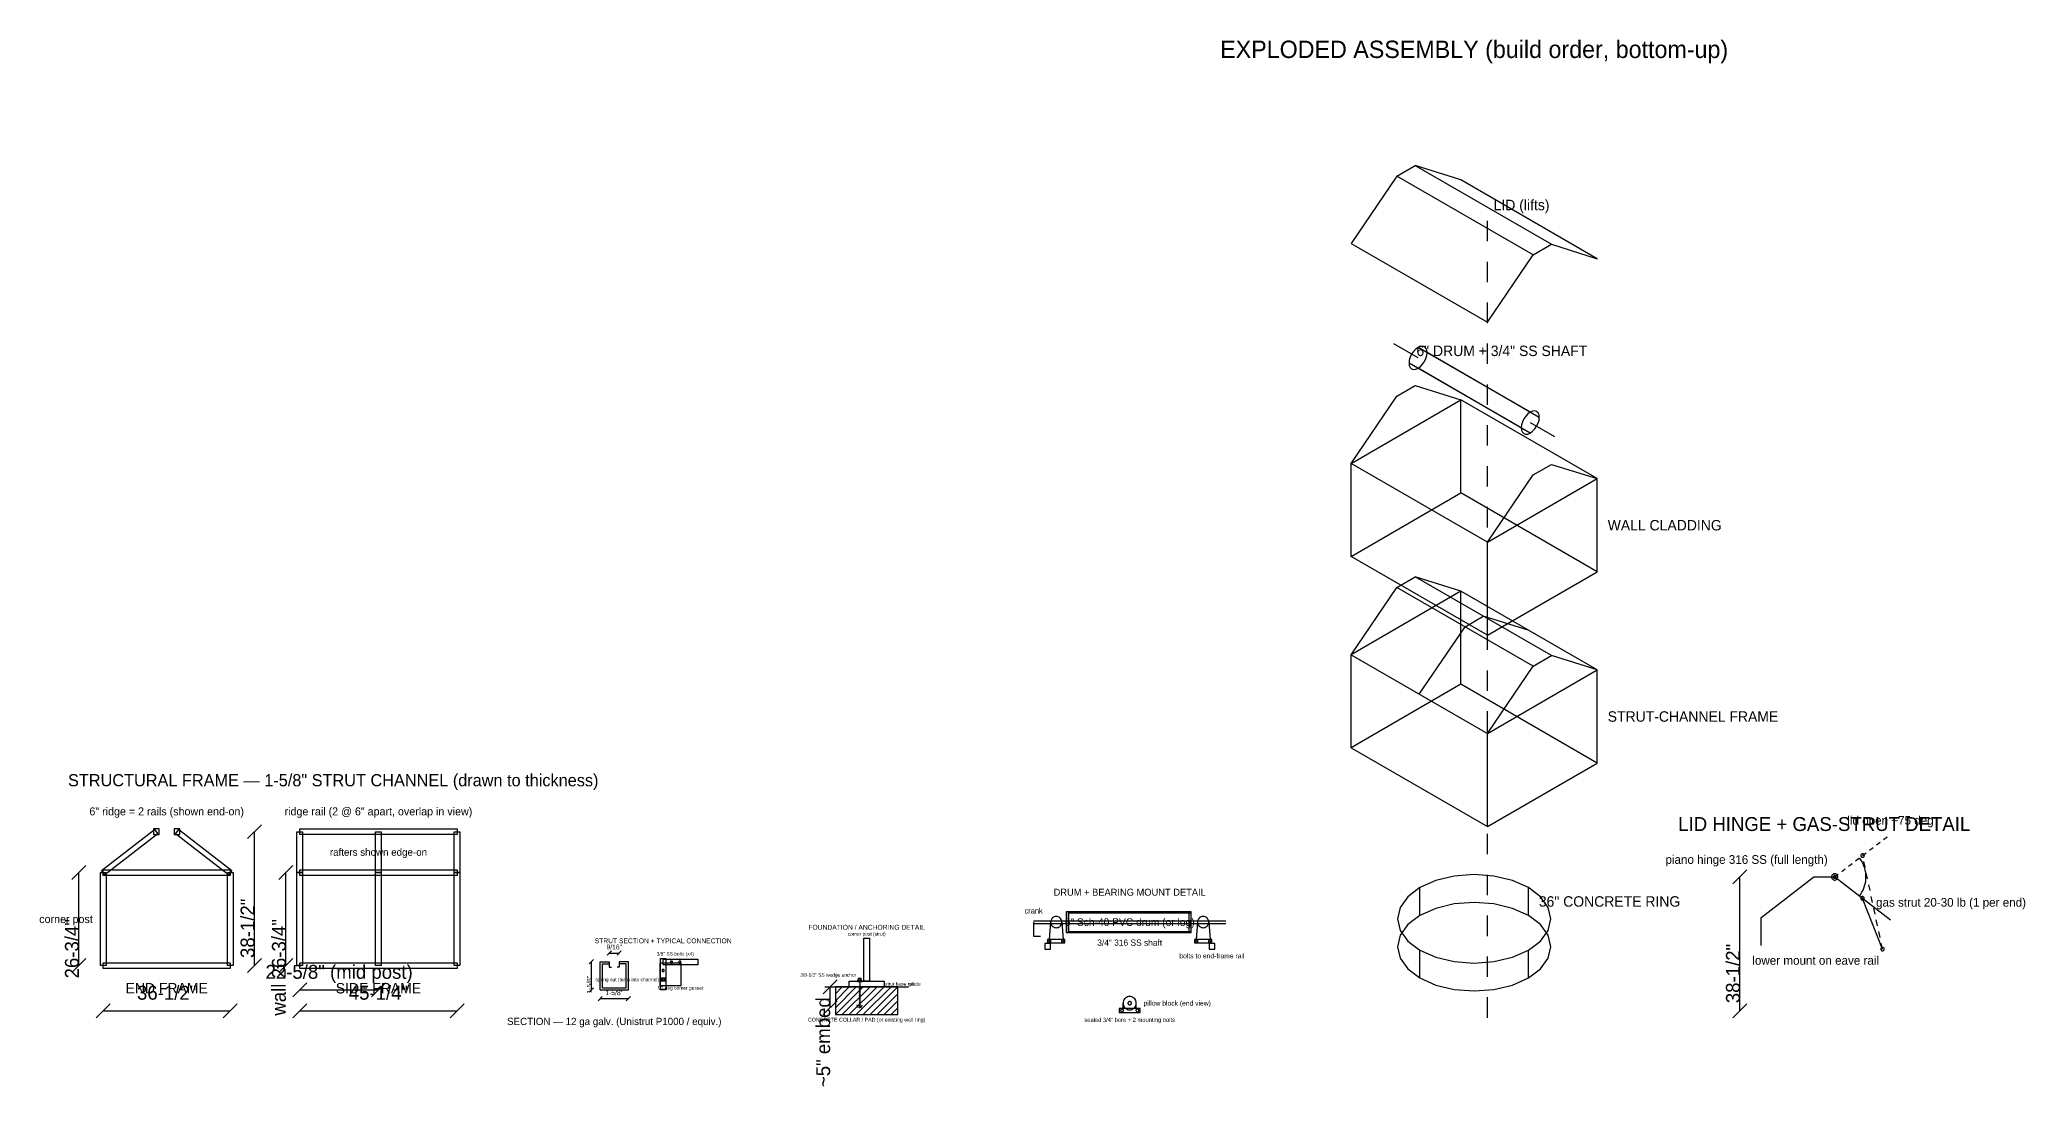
# Model space of a CAD drawing. Header units: metres. Extents: x -13 to 923, y -20 to 281.
# Drawn here: x 353 to 923, y -20 to 281 of the extents above; entities that cross this region are included whole.
import ezdxf
from ezdxf.enums import TextEntityAlignment as Align

# ---------------------------------------------------------------- set-up
doc = ezdxf.new("R2010")
doc.units = ezdxf.units.M
for name, color, linetype in [('DIM', 3, 'Continuous'), ('FRAMING', 7, 'Continuous'), ('OPENING', 1, 'Continuous'), ('PLATE', 5, 'Continuous'), ('TEXT', 2, 'Continuous')]:
    doc.layers.add(name, color=color, linetype=linetype)

msp = doc.modelspace()

# ---------------------------------------------------------------- linework, layer by layer
at = {"layer": 'DIM'}
for p, q in [((768.79, 223.25), (768.79, 229.12)), ((768.79, 211.5), (768.79, 217.38)), ((768.79, 199.75), (768.79, 205.62)), ((768.79, 188), (768.79, 193.88)), ((768.79, 176.25), (768.79, 182.12)), ((768.79, 164.5), (768.79, 170.38)), ((768.79, 152.75), (768.79, 158.62)), ((768.79, 141), (768.79, 146.88)), ((768.79, 129.25), (768.79, 135.12)), ((768.79, 117.5), (768.79, 123.38)), ((768.79, 105.75), (768.79, 111.62)), ((768.79, 94), (768.79, 99.88)), ((768.79, 82.25), (768.79, 88.12)), ((768.79, 70.5), (768.79, 76.38)), ((768.79, 58.75), (768.79, 64.62)), ((412.37, 51.5), (416.37, 55.5)), ((414.37, 15), (414.37, 53.5)), ((768.79, 47), (768.79, 52.88)), ((882.69, 51.23), (883.69, 52)), ((874.66, 45.1), (875.67, 45.87)), ((876.17, 45.43), (875.8, 45.96)), ((876.67, 46.63), (877.67, 47.4)), ((878.68, 48.17), (879.68, 48.93)), ((880.68, 49.7), (881.68, 50.46)), ((361.87, 39.75), (365.87, 43.75)), ((363.87, 15), (363.87, 41.75)), ((421.37, 39.75), (425.37, 43.75)), ((423.37, 15), (423.37, 41.75)), ((768.79, 35.25), (768.79, 41.12)), ((839.39, 38.5), (843.39, 42.5)), ((841.39, 2), (841.39, 40.5)), ((868.64, 40.5), (869.65, 41.27)), ((870.65, 42.03), (871.65, 42.8)), ((872.66, 43.57), (873.66, 44.33)), ((876.51, 44.87), (876.17, 45.43)), ((876.81, 44.29), (876.51, 44.87)), ((877.06, 43.68), (876.81, 44.29)), ((877.27, 43.06), (877.06, 43.68)), ((877.44, 42.43), (877.27, 43.06)), ((877.55, 41.79), (877.44, 42.43)), ((877.62, 41.14), (877.55, 41.79)), ((877.64, 40.48), (877.62, 41.14)), ((877.62, 39.83), (877.64, 40.48)), ((875.77, 35.01), (876.15, 35.54)), ((876.15, 35.54), (876.49, 36.1)), ((876.49, 36.1), (876.79, 36.68)), ((876.79, 36.68), (877.05, 37.28)), ((877.05, 37.28), (877.26, 37.9)), ((877.26, 37.9), (877.43, 38.53)), ((877.43, 38.53), (877.55, 39.18)), ((877.55, 39.18), (877.62, 39.83)), ((768.79, 23.5), (768.79, 29.38)), ((515.77, 18.02), (516.97, 19.23)), ((516.37, 18.62), (519.2, 18.62)), ((518.6, 18.02), (519.8, 19.23)), ((768.79, 11.75), (768.79, 17.62)), ((361.87, 13), (365.87, 17)), ((412.37, 13), (416.37, 17)), ((421.37, 13), (425.37, 17)), ((510.62, 15.53), (511.82, 16.73)), ((511.22, 8), (511.22, 16.12)), ((537.05, 15.7), (530.85, 15.7)), ((530.85, 15.7), (530.85, 9.3)), ((537.05, 9.3), (537.05, 15.7)), ((425.37, 6), (429.37, 10)), ((427.37, 8), (450, 8)), ((448, 6), (452, 10)), ((510.62, 7.4), (511.82, 8.6)), ((513.12, 4.9), (514.32, 6.1)), ((521.25, 4.9), (522.45, 6.1)), ((530.85, 9.3), (537.05, 9.3)), ((577.85, 6.9), (581.85, 10.9)), ((579.85, 2.9), (579.85, 8.9)), ((581.35, 0.9), (589.35, 8.9)), ((581.35, 2.9), (587.35, 8.9)), ((581.35, 4.9), (585.35, 8.9)), ((581.35, 6.9), (583.35, 8.9)), ((581.35, 8.9), (581.35, 8.9)), ((583.35, 0.9), (591.35, 8.9)), ((585.35, 0.9), (593.35, 8.9)), ((587.35, 0.9), (595.35, 8.9)), ((589.35, 0.9), (597.35, 8.9)), ((591.35, 0.9), (599.35, 8.9)), ((593.35, 0.9), (599.35, 6.9)), ((768.79, 0), (768.79, 5.88)), ((368.87, 0), (372.87, 4)), ((370.87, 2), (407.37, 2)), ((405.37, 0), (409.37, 4)), ((425.37, 0), (429.37, 4)), ((427.37, 2), (472.62, 2)), ((470.62, 0), (474.62, 4)), ((513.72, 5.5), (521.85, 5.5)), ((577.85, 0.9), (581.85, 4.9)), ((595.35, 0.9), (599.35, 4.9)), ((597.35, 0.9), (599.35, 2.9)), ((599.35, 0.9), (599.35, 0.9)), ((839.39, 0), (843.39, 4))]:
    msp.add_line(p, q, dxfattribs=at)
at = {"layer": 'FRAMING'}
for p, q in [((876.18, 46.72), (876.17, 46.63)), ((876.17, 46.63), (876.18, 46.55)), ((876.2, 46.8), (876.18, 46.72)), ((876.18, 46.55), (876.2, 46.46)), ((876.24, 46.88), (876.2, 46.8)), ((876.2, 46.46), (876.24, 46.38)), ((876.29, 46.95), (876.24, 46.88)), ((876.24, 46.38), (876.29, 46.31)), ((876.35, 47.02), (876.29, 46.95)), ((876.29, 46.31), (876.35, 46.25)), ((876.42, 47.07), (876.35, 47.02)), ((876.35, 46.25), (876.42, 46.2)), ((876.5, 47.1), (876.42, 47.07)), ((876.42, 46.2), (876.5, 46.16)), ((876.58, 47.12), (876.5, 47.1)), ((876.5, 46.16), (876.58, 46.14)), ((876.67, 47.13), (876.58, 47.12)), ((876.58, 46.14), (876.67, 46.13)), ((876.76, 47.12), (876.67, 47.13)), ((876.67, 46.13), (876.76, 46.14)), ((876.84, 47.1), (876.76, 47.12)), ((876.76, 46.14), (876.84, 46.16)), ((876.92, 47.07), (876.84, 47.1)), ((876.84, 46.16), (876.92, 46.2)), ((876.99, 47.02), (876.92, 47.07)), ((876.92, 46.2), (876.99, 46.25)), ((877.05, 46.95), (876.99, 47.02)), ((876.99, 46.25), (877.05, 46.31)), ((877.1, 46.88), (877.05, 46.95)), ((877.05, 46.31), (877.1, 46.38)), ((877.14, 46.8), (877.1, 46.88)), ((877.1, 46.38), (877.14, 46.46)), ((877.16, 46.72), (877.14, 46.8)), ((877.14, 46.46), (877.16, 46.55)), ((877.17, 46.63), (877.16, 46.72)), ((877.16, 46.55), (877.17, 46.63)), ((759.29, 40.73), (753.97, 39.46)), ((765, 41.17), (759.29, 40.73)), ((770.7, 40.73), (765, 41.17)), ((776.02, 39.46), (770.7, 40.73)), ((877.39, 43.27), (877.03, 44.95)), ((878.1, 39.91), (877.74, 41.59)), ((745.91, 34.8), (743.7, 31.73)), ((749.41, 37.44), (745.91, 34.8)), ((753.97, 39.46), (749.41, 37.44)), ((749.41, 29.44), (749.41, 37.44)), ((780.59, 37.44), (776.02, 39.46)), ((784.09, 34.8), (780.59, 37.44)), ((780.59, 29.44), (780.59, 37.44)), ((786.29, 31.73), (784.09, 34.8)), ((876.15, 34.42), (876.14, 34.34)), ((876.14, 34.34), (876.15, 34.25)), ((876.18, 34.51), (876.15, 34.42)), ((876.15, 34.25), (876.18, 34.17)), ((876.21, 34.59), (876.18, 34.51)), ((876.26, 34.66), (876.21, 34.59)), ((876.32, 34.72), (876.26, 34.66)), ((876.39, 34.77), (876.32, 34.72)), ((876.47, 34.81), (876.39, 34.77)), ((876.56, 34.83), (876.47, 34.81)), ((876.64, 34.84), (876.56, 34.83)), ((876.73, 34.83), (876.64, 34.84)), ((882.39, 19.75), (876.64, 34.34)), ((876.82, 34.81), (876.73, 34.83)), ((876.89, 34.77), (876.82, 34.81)), ((876.97, 34.72), (876.89, 34.77)), ((877.03, 34.66), (876.97, 34.72)), ((877.08, 34.59), (877.03, 34.66)), ((877.11, 34.51), (877.08, 34.59)), ((877.14, 34.42), (877.11, 34.51)), ((877.11, 34.17), (877.14, 34.25)), ((877.14, 34.34), (877.14, 34.42)), ((877.14, 34.25), (877.14, 34.34)), ((878.82, 36.55), (878.46, 38.23)), ((879.53, 33.19), (879.17, 34.87)), ((648.35, 30.22), (683.6, 30.22)), ((743.7, 31.73), (742.95, 28.44)), ((749.41, 29.44), (745.91, 26.8)), ((753.97, 31.46), (749.41, 29.44)), ((759.29, 32.73), (753.97, 31.46)), ((765, 33.17), (759.29, 32.73)), ((770.7, 32.73), (765, 33.17)), ((776.02, 31.46), (770.7, 32.73)), ((780.59, 29.44), (776.02, 31.46)), ((784.09, 26.8), (780.59, 29.44)), ((787.04, 28.44), (786.29, 31.73)), ((876.18, 34.17), (876.21, 34.09)), ((876.21, 34.09), (876.26, 34.01)), ((876.26, 34.01), (876.32, 33.95)), ((876.32, 33.95), (876.39, 33.9)), ((876.39, 33.9), (876.47, 33.87)), ((876.47, 33.87), (876.56, 33.84)), ((876.56, 33.84), (876.64, 33.84)), ((876.64, 33.84), (876.73, 33.84)), ((876.73, 33.84), (876.82, 33.87)), ((876.82, 33.87), (876.89, 33.9)), ((876.89, 33.9), (876.97, 33.95)), ((876.97, 33.95), (877.03, 34.01)), ((877.03, 34.01), (877.08, 34.09)), ((877.08, 34.09), (877.11, 34.17)), ((880.25, 29.83), (879.89, 31.51)), ((648.35, 24.78), (683.6, 24.78)), ((742.95, 28.44), (743.7, 25.14)), ((743.7, 23.73), (742.95, 20.44)), ((745.91, 26.8), (743.7, 23.73)), ((743.7, 25.14), (745.91, 22.07)), ((786.29, 23.73), (784.09, 26.8)), ((784.09, 22.07), (786.29, 25.14)), ((786.29, 25.14), (787.04, 28.44)), ((787.04, 20.44), (786.29, 23.73)), ((880.96, 26.47), (880.61, 28.15)), ((881.68, 23.11), (881.32, 24.79)), ((643.16, 21.31), (641.54, 21.31)), ((641.54, 21.31), (641.54, 19.69)), ((641.54, 19.69), (643.16, 19.69)), ((643.16, 19.69), (643.16, 21.31)), ((690.41, 21.31), (688.79, 21.31)), ((688.79, 21.31), (688.79, 19.69)), ((688.79, 19.69), (690.41, 19.69)), ((690.41, 19.69), (690.41, 21.31)), ((742.95, 20.44), (743.7, 17.14)), ((743.7, 17.14), (745.91, 14.07)), ((745.91, 22.07), (749.41, 19.44)), ((749.41, 19.44), (753.97, 17.41)), ((749.41, 11.44), (749.41, 19.44)), ((753.97, 17.41), (759.29, 16.14)), ((770.7, 16.14), (776.02, 17.41)), ((776.02, 17.41), (780.59, 19.44)), ((780.59, 19.44), (784.09, 22.07)), ((780.59, 11.44), (780.59, 19.44)), ((784.09, 14.07), (786.29, 17.14)), ((786.29, 17.14), (787.04, 20.44)), ((881.9, 19.84), (881.89, 19.75)), ((881.89, 19.75), (881.9, 19.66)), ((881.93, 19.92), (881.9, 19.84)), ((881.9, 19.66), (881.93, 19.58)), ((881.96, 20), (881.93, 19.92)), ((881.93, 19.58), (881.96, 19.5)), ((882.01, 20.07), (881.96, 20)), ((881.96, 19.5), (882.01, 19.43)), ((882.07, 20.13), (882.01, 20.07)), ((882.01, 19.43), (882.07, 19.37)), ((882.39, 19.75), (882.04, 21.43)), ((882.14, 20.18), (882.07, 20.13)), ((882.07, 19.37), (882.14, 19.32)), ((882.22, 20.22), (882.14, 20.18)), ((882.14, 19.32), (882.22, 19.28)), ((882.31, 20.24), (882.22, 20.22)), ((882.22, 19.28), (882.31, 19.26)), ((882.39, 20.25), (882.31, 20.24)), ((882.31, 19.26), (882.39, 19.25)), ((882.48, 20.24), (882.39, 20.25)), ((882.39, 19.25), (882.48, 19.26)), ((882.57, 20.22), (882.48, 20.24)), ((882.48, 19.26), (882.57, 19.28)), ((882.64, 20.18), (882.57, 20.22)), ((882.57, 19.28), (882.64, 19.32)), ((882.72, 20.13), (882.64, 20.18)), ((882.64, 19.32), (882.72, 19.37)), ((882.78, 20.07), (882.72, 20.13)), ((882.72, 19.37), (882.78, 19.43)), ((882.83, 20), (882.78, 20.07)), ((882.78, 19.43), (882.83, 19.5)), ((882.86, 19.92), (882.83, 20)), ((882.83, 19.5), (882.86, 19.58)), ((882.89, 19.84), (882.86, 19.92)), ((882.86, 19.58), (882.89, 19.66)), ((882.89, 19.75), (882.89, 19.84)), ((882.89, 19.66), (882.89, 19.75)), ((514.37, 8.65), (514.37, 15.48)), ((514.37, 15.48), (516.37, 15.48)), ((521.2, 15.48), (519.2, 15.48)), ((521.2, 8.65), (521.2, 15.48)), ((745.91, 14.07), (749.41, 11.44)), ((749.41, 11.44), (753.97, 9.41)), ((759.29, 16.14), (765, 15.71)), ((765, 15.71), (770.7, 16.14)), ((776.02, 9.41), (780.59, 11.44)), ((780.59, 11.44), (784.09, 14.07)), ((514.37, 8.65), (521.2, 8.65)), ((532.4, 11.4), (531.3, 11.4)), ((531.3, 11.4), (531.3, 10.6)), ((531.3, 10.6), (532.4, 10.6)), ((532.4, 10.6), (532.4, 11.4)), ((578.35, 8.9), (602.35, 8.9)), ((753.97, 9.41), (759.29, 8.14)), ((759.29, 8.14), (765, 7.71)), ((765, 7.71), (770.7, 8.14)), ((770.7, 8.14), (776.02, 9.41))]:
    msp.add_line(p, q, dxfattribs=at)
at = {"layer": 'OPENING'}
for p, q in [((742.81, 242), (748, 245)), ((761.21, 240.88), (748, 245)), ((748, 245), (787.19, 222.38)), ((800.39, 218.25), (761.21, 240.88)), ((781.99, 219.38), (787.19, 222.38)), ((787.19, 222.38), (800.39, 218.25)), ((748.87, 189.75), (741.94, 193.75)), ((746.36, 189.08), (746.27, 188.25)), ((746.62, 189.95), (746.36, 189.08)), ((747.03, 190.81), (746.62, 189.95)), ((747.57, 191.6), (747.03, 190.81)), ((748.2, 192.26), (747.57, 191.6)), ((748.87, 192.75), (748.2, 192.26)), ((749.54, 193.04), (748.87, 192.75)), ((781.13, 174.12), (748.87, 192.75)), ((750.17, 193.1), (749.54, 193.04)), ((750.7, 192.93), (750.17, 193.1)), ((750.17, 187.9), (750.7, 188.69)), ((751.12, 192.55), (750.7, 192.93)), ((750.7, 188.69), (751.12, 189.55)), ((751.38, 191.98), (751.12, 192.55)), ((751.12, 189.55), (751.38, 190.42)), ((751.47, 191.25), (751.38, 191.98)), ((751.38, 190.42), (751.47, 191.25)), ((783.72, 172.62), (751.47, 191.25)), ((746.27, 188.25), (746.36, 187.52)), ((778.53, 169.62), (746.27, 188.25)), ((746.36, 187.52), (746.62, 186.95)), ((746.62, 186.95), (747.03, 186.57)), ((747.03, 186.57), (747.57, 186.4)), ((747.57, 186.4), (748.2, 186.46)), ((748.2, 186.46), (748.87, 186.75)), ((748.87, 186.75), (749.54, 187.24)), ((781.13, 168.12), (748.87, 186.75)), ((749.54, 187.24), (750.17, 187.9)), ((778.88, 171.33), (778.62, 170.45)), ((779.29, 172.19), (778.88, 171.33)), ((779.83, 172.97), (779.29, 172.19)), ((780.45, 173.63), (779.83, 172.97)), ((781.13, 174.12), (780.45, 173.63)), ((781.8, 174.41), (781.13, 174.12)), ((782.43, 174.47), (781.8, 174.41)), ((782.96, 174.31), (782.43, 174.47)), ((783.38, 173.92), (782.96, 174.31)), ((783.64, 173.35), (783.38, 173.92)), ((783.38, 170.92), (783.64, 171.8)), ((783.72, 172.62), (783.64, 173.35)), ((783.64, 171.8), (783.72, 172.62)), ((778.62, 170.45), (778.53, 169.62)), ((778.53, 169.62), (778.62, 168.9)), ((778.62, 168.9), (778.88, 168.33)), ((778.88, 168.33), (779.29, 167.94)), ((779.29, 167.94), (779.83, 167.78)), ((779.83, 167.78), (780.45, 167.84)), ((780.45, 167.84), (781.13, 168.12)), ((781.13, 171.12), (788.05, 167.12)), ((781.13, 168.12), (781.8, 168.62)), ((781.8, 168.62), (782.43, 169.28)), ((782.43, 169.28), (782.96, 170.06)), ((782.96, 170.06), (783.38, 170.92)), ((742.81, 123.75), (748, 126.75)), ((761.21, 122.62), (748, 126.75)), ((787.19, 104.12), (748, 126.75)), ((729.6, 104.38), (742.81, 123.75)), ((761.21, 122.62), (729.6, 104.38)), ((781.99, 101.12), (742.81, 123.75)), ((800.39, 100), (761.21, 122.62)), ((761.21, 95.88), (761.21, 122.62)), ((762.4, 112.44), (767.6, 115.44)), ((780.8, 111.31), (767.6, 115.44)), ((749.19, 93.06), (762.4, 112.44)), ((729.6, 104.38), (768.79, 81.75)), ((729.6, 77.62), (729.6, 104.38)), ((781.99, 101.12), (787.19, 104.12)), ((800.39, 100), (787.19, 104.12)), ((768.79, 81.75), (781.99, 101.12)), ((768.79, 81.75), (800.39, 100)), ((800.39, 73.25), (800.39, 100)), ((761.21, 95.88), (729.6, 77.62)), ((800.39, 73.25), (761.21, 95.88)), ((768.79, 55), (768.79, 81.75)), ((729.6, 77.62), (768.79, 55)), ((768.79, 55), (800.39, 73.25)), ((370.38, 42.39), (385.63, 54.14)), ((386.62, 52.86), (371.37, 41.11)), ((386.94, 54.31), (385.31, 54.31)), ((385.31, 54.31), (385.31, 52.69)), ((385.31, 52.69), (386.94, 52.69)), ((385.63, 54.14), (386.62, 52.86)), ((386.94, 52.69), (386.94, 54.31)), ((392.94, 54.31), (391.31, 54.31)), ((391.31, 54.31), (391.31, 52.69)), ((391.31, 52.69), (392.94, 52.69)), ((391.63, 52.86), (392.62, 54.14)), ((406.88, 41.11), (391.63, 52.86)), ((392.62, 54.14), (407.87, 42.39)), ((392.94, 52.69), (392.94, 54.31)), ((426.56, 41.75), (426.56, 53.5)), ((426.56, 53.5), (428.19, 53.5)), ((427.37, 54.31), (472.62, 54.31)), ((427.37, 52.69), (427.37, 54.31)), ((472.62, 52.69), (427.37, 52.69)), ((428.19, 53.5), (428.19, 41.75)), ((449.19, 41.75), (449.19, 53.5)), ((449.19, 53.5), (450.81, 53.5)), ((450.81, 53.5), (450.81, 41.75)), ((471.81, 41.75), (471.81, 53.5)), ((471.81, 53.5), (473.44, 53.5)), ((472.62, 54.31), (472.62, 52.69)), ((473.44, 53.5), (473.44, 41.75)), ((370.06, 15), (370.06, 41.75)), ((370.06, 41.75), (371.69, 41.75)), ((371.37, 41.11), (370.38, 42.39)), ((370.87, 42.56), (407.37, 42.56)), ((370.87, 40.94), (370.87, 42.56)), ((407.37, 40.94), (370.87, 40.94)), ((371.69, 41.75), (371.69, 15)), ((406.56, 15), (406.56, 41.75)), ((406.56, 41.75), (408.19, 41.75)), ((407.87, 42.39), (406.88, 41.11)), ((407.37, 42.56), (407.37, 40.94)), ((408.19, 41.75), (408.19, 15)), ((426.56, 15), (426.56, 41.75)), ((426.56, 41.75), (428.19, 41.75)), ((428.19, 41.75), (426.56, 41.75)), ((427.37, 42.56), (472.62, 42.56)), ((427.37, 40.94), (427.37, 42.56)), ((472.62, 40.94), (427.37, 40.94)), ((428.19, 41.75), (428.19, 15)), ((449.19, 15), (449.19, 41.75)), ((449.19, 41.75), (450.81, 41.75)), ((450.81, 41.75), (449.19, 41.75)), ((450.81, 41.75), (450.81, 15)), ((471.81, 15), (471.81, 41.75)), ((471.81, 41.75), (473.44, 41.75)), ((473.44, 41.75), (471.81, 41.75)), ((472.62, 42.56), (472.62, 40.94)), ((473.44, 41.75), (473.44, 15)), ((867.76, 40.66), (867.74, 40.5)), ((867.74, 40.5), (867.76, 40.34)), ((867.8, 40.81), (867.76, 40.66)), ((867.76, 40.34), (867.8, 40.19)), ((867.87, 40.95), (867.8, 40.81)), ((867.8, 40.19), (867.87, 40.05)), ((867.96, 41.08), (867.87, 40.95)), ((867.87, 40.05), (867.96, 39.92)), ((868.07, 41.19), (867.96, 41.08)), ((868.19, 41.28), (868.07, 41.19)), ((868.34, 41.35), (868.19, 41.28)), ((868.25, 40.57), (868.24, 40.5)), ((868.24, 40.5), (868.25, 40.43)), ((868.27, 40.64), (868.25, 40.57)), ((868.25, 40.43), (868.27, 40.36)), ((868.3, 40.7), (868.27, 40.64)), ((868.27, 40.36), (868.3, 40.3)), ((868.34, 40.76), (868.3, 40.7)), ((868.3, 40.3), (868.34, 40.24)), ((868.49, 41.39), (868.34, 41.35)), ((868.39, 40.81), (868.34, 40.76)), ((868.34, 40.24), (868.39, 40.19)), ((868.44, 40.85), (868.39, 40.81)), ((868.39, 40.19), (868.44, 40.15)), ((868.51, 40.88), (868.44, 40.85)), ((868.44, 40.15), (868.51, 40.12)), ((868.64, 41.4), (868.49, 41.39)), ((868.58, 40.89), (868.51, 40.88)), ((868.51, 40.12), (868.58, 40.11)), ((868.64, 40.9), (868.58, 40.89)), ((868.58, 40.11), (868.64, 40.1)), ((868.8, 41.39), (868.64, 41.4)), ((868.71, 40.89), (868.64, 40.9)), ((868.64, 40.5), (884.64, 28.17)), ((868.64, 40.1), (868.71, 40.11)), ((868.78, 40.88), (868.71, 40.89)), ((868.71, 40.11), (868.78, 40.12)), ((868.84, 40.85), (868.78, 40.88)), ((868.78, 40.12), (868.84, 40.15)), ((868.95, 41.35), (868.8, 41.39)), ((868.9, 40.81), (868.84, 40.85)), ((868.84, 40.15), (868.9, 40.19)), ((868.95, 40.76), (868.9, 40.81)), ((868.9, 40.19), (868.95, 40.24)), ((869.09, 41.28), (868.95, 41.35)), ((868.99, 40.7), (868.95, 40.76)), ((868.95, 40.24), (868.99, 40.3)), ((869.02, 40.64), (868.99, 40.7)), ((868.99, 40.3), (869.02, 40.36)), ((869.04, 40.57), (869.02, 40.64)), ((869.02, 40.36), (869.04, 40.43)), ((869.04, 40.5), (869.04, 40.57)), ((869.04, 40.43), (869.04, 40.5)), ((869.22, 41.19), (869.09, 41.28)), ((869.33, 41.08), (869.22, 41.19)), ((869.42, 40.95), (869.33, 41.08)), ((869.33, 39.92), (869.42, 40.05)), ((869.49, 40.81), (869.42, 40.95)), ((869.42, 40.05), (869.49, 40.19)), ((869.53, 40.66), (869.49, 40.81)), ((869.49, 40.19), (869.53, 40.34)), ((869.54, 40.5), (869.53, 40.66)), ((869.53, 40.34), (869.54, 40.5)), ((867.96, 39.92), (868.07, 39.81)), ((868.07, 39.81), (868.19, 39.72)), ((868.19, 39.72), (868.34, 39.65)), ((868.34, 39.65), (868.49, 39.61)), ((868.49, 39.61), (868.64, 39.6)), ((868.64, 39.6), (868.8, 39.61)), ((868.8, 39.61), (868.95, 39.65)), ((868.95, 39.65), (869.09, 39.72)), ((869.09, 39.72), (869.22, 39.81)), ((869.22, 39.81), (869.33, 39.92)), ((648.35, 30.5), (647.75, 30.5)), ((647.75, 30.5), (647.75, 24.5)), ((648.35, 24.5), (648.35, 30.5)), ((683.6, 30.5), (683, 30.5)), ((683, 30.5), (683, 24.5)), ((683.6, 24.5), (683.6, 30.5)), ((638.35, 27.88), (693.6, 27.88)), ((638.35, 27.5), (638.35, 23.5)), ((638.35, 27.12), (693.6, 27.12)), ((638.35, 23.5), (640.35, 23.5)), ((647.75, 24.5), (648.35, 24.5)), ((683, 24.5), (683.6, 24.5)), ((642.77, 22.1), (642.75, 22.05)), ((642.75, 22.05), (642.75, 22)), ((642.75, 22), (642.75, 21.95)), ((642.75, 21.95), (642.77, 21.9)), ((642.79, 22.15), (642.77, 22.1)), ((642.77, 21.9), (642.79, 21.85)), ((642.82, 22.19), (642.79, 22.15)), ((642.79, 21.85), (642.82, 21.81)), ((642.86, 22.23), (642.82, 22.19)), ((642.82, 21.81), (642.86, 21.77)), ((642.9, 22.26), (642.86, 22.23)), ((642.86, 21.77), (642.9, 21.74)), ((642.95, 22.28), (642.9, 22.26)), ((642.9, 21.74), (642.95, 21.72)), ((643, 22.3), (642.95, 22.28)), ((642.95, 21.72), (643, 21.7)), ((643.05, 22.3), (643, 22.3)), ((643, 21.7), (643.05, 21.7)), ((643.1, 22.3), (643.05, 22.3)), ((643.05, 21.7), (643.1, 21.7)), ((643.15, 22.28), (643.1, 22.3)), ((643.1, 21.7), (643.15, 21.72)), ((643.2, 22.26), (643.15, 22.28)), ((643.15, 21.72), (643.2, 21.74)), ((643.24, 22.23), (643.2, 22.26)), ((643.2, 21.74), (643.24, 21.77)), ((643.28, 22.19), (643.24, 22.23)), ((643.24, 21.77), (643.28, 21.81)), ((643.31, 22.15), (643.28, 22.19)), ((643.28, 21.81), (643.31, 21.85)), ((643.33, 22.1), (643.31, 22.15)), ((643.31, 21.85), (643.33, 21.9)), ((643.34, 22.05), (643.33, 22.1)), ((643.33, 21.9), (643.34, 21.95)), ((643.35, 22), (643.34, 22.05)), ((643.34, 21.95), (643.35, 22)), ((646.37, 22.1), (646.35, 22.05)), ((646.35, 22.05), (646.35, 22)), ((646.35, 22), (646.35, 21.95)), ((646.35, 21.95), (646.37, 21.9)), ((646.39, 22.15), (646.37, 22.1)), ((646.37, 21.9), (646.39, 21.85)), ((646.42, 22.19), (646.39, 22.15)), ((646.39, 21.85), (646.42, 21.81)), ((646.46, 22.23), (646.42, 22.19)), ((646.42, 21.81), (646.46, 21.77)), ((646.5, 22.26), (646.46, 22.23)), ((646.46, 21.77), (646.5, 21.74)), ((646.55, 22.28), (646.5, 22.26)), ((646.5, 21.74), (646.55, 21.72)), ((646.6, 22.3), (646.55, 22.28)), ((646.55, 21.72), (646.6, 21.7)), ((646.65, 22.3), (646.6, 22.3)), ((646.6, 21.7), (646.65, 21.7)), ((646.7, 22.3), (646.65, 22.3)), ((646.65, 21.7), (646.7, 21.7)), ((646.75, 22.28), (646.7, 22.3)), ((646.7, 21.7), (646.75, 21.72)), ((646.8, 22.26), (646.75, 22.28)), ((646.75, 21.72), (646.8, 21.74)), ((646.84, 22.23), (646.8, 22.26)), ((646.8, 21.74), (646.84, 21.77)), ((646.88, 22.19), (646.84, 22.23)), ((646.84, 21.77), (646.88, 21.81)), ((646.91, 22.15), (646.88, 22.19)), ((646.88, 21.81), (646.91, 21.85)), ((646.93, 22.1), (646.91, 22.15)), ((646.91, 21.85), (646.93, 21.9)), ((646.94, 22.05), (646.93, 22.1)), ((646.93, 21.9), (646.94, 21.95)), ((646.95, 22), (646.94, 22.05)), ((646.94, 21.95), (646.95, 22)), ((685.02, 22.1), (685, 22.05)), ((685, 22.05), (685, 22)), ((685, 22), (685, 21.95)), ((685, 21.95), (685.02, 21.9)), ((685.04, 22.15), (685.02, 22.1)), ((685.02, 21.9), (685.04, 21.85)), ((685.07, 22.19), (685.04, 22.15)), ((685.04, 21.85), (685.07, 21.81)), ((685.11, 22.23), (685.07, 22.19)), ((685.07, 21.81), (685.11, 21.77)), ((685.15, 22.26), (685.11, 22.23)), ((685.11, 21.77), (685.15, 21.74)), ((685.2, 22.28), (685.15, 22.26)), ((685.15, 21.74), (685.2, 21.72)), ((685.25, 22.3), (685.2, 22.28)), ((685.2, 21.72), (685.25, 21.7)), ((685.3, 22.3), (685.25, 22.3)), ((685.25, 21.7), (685.3, 21.7)), ((685.35, 22.3), (685.3, 22.3)), ((685.3, 21.7), (685.35, 21.7)), ((685.4, 22.28), (685.35, 22.3)), ((685.35, 21.7), (685.4, 21.72)), ((685.45, 22.26), (685.4, 22.28)), ((685.4, 21.72), (685.45, 21.74)), ((685.49, 22.23), (685.45, 22.26)), ((685.45, 21.74), (685.49, 21.77)), ((685.53, 22.19), (685.49, 22.23)), ((685.49, 21.77), (685.53, 21.81)), ((685.56, 22.15), (685.53, 22.19)), ((685.53, 21.81), (685.56, 21.85)), ((685.58, 22.1), (685.56, 22.15)), ((685.56, 21.85), (685.58, 21.9)), ((685.59, 22.05), (685.58, 22.1)), ((685.58, 21.9), (685.59, 21.95)), ((685.6, 22), (685.59, 22.05)), ((685.59, 21.95), (685.6, 22)), ((688.62, 22.1), (688.6, 22.05)), ((688.6, 22.05), (688.6, 22)), ((688.6, 22), (688.6, 21.95)), ((688.6, 21.95), (688.62, 21.9)), ((688.64, 22.15), (688.62, 22.1)), ((688.62, 21.9), (688.64, 21.85)), ((688.67, 22.19), (688.64, 22.15)), ((688.64, 21.85), (688.67, 21.81)), ((688.71, 22.23), (688.67, 22.19)), ((688.67, 21.81), (688.71, 21.77)), ((688.75, 22.26), (688.71, 22.23)), ((688.71, 21.77), (688.75, 21.74)), ((688.8, 22.28), (688.75, 22.26)), ((688.75, 21.74), (688.8, 21.72)), ((688.85, 22.3), (688.8, 22.28)), ((688.8, 21.72), (688.85, 21.7)), ((688.9, 22.3), (688.85, 22.3)), ((688.85, 21.7), (688.9, 21.7)), ((688.95, 22.3), (688.9, 22.3)), ((688.9, 21.7), (688.95, 21.7)), ((689, 22.28), (688.95, 22.3)), ((688.95, 21.7), (689, 21.72)), ((689.05, 22.26), (689, 22.28)), ((689, 21.72), (689.05, 21.74)), ((689.09, 22.23), (689.05, 22.26)), ((689.05, 21.74), (689.09, 21.77)), ((689.13, 22.19), (689.09, 22.23)), ((689.09, 21.77), (689.13, 21.81)), ((689.16, 22.15), (689.13, 22.19)), ((689.13, 21.81), (689.16, 21.85)), ((689.18, 22.1), (689.16, 22.15)), ((689.16, 21.85), (689.18, 21.9)), ((689.19, 22.05), (689.18, 22.1)), ((689.18, 21.9), (689.19, 21.95)), ((689.2, 22), (689.19, 22.05)), ((689.19, 21.95), (689.2, 22)), ((371.69, 15), (370.06, 15)), ((370.87, 15.81), (407.37, 15.81)), ((370.87, 14.19), (370.87, 15.81)), ((407.37, 14.19), (370.87, 14.19)), ((408.19, 15), (406.56, 15)), ((407.37, 15.81), (407.37, 14.19)), ((428.19, 15), (426.56, 15)), ((427.37, 15.81), (472.62, 15.81)), ((427.37, 14.19), (427.37, 15.81)), ((472.62, 14.19), (427.37, 14.19)), ((450.81, 15), (449.19, 15)), ((473.44, 15), (471.81, 15)), ((472.62, 15.81), (472.62, 14.19)), ((531.55, 13.71), (531.53, 13.66)), ((531.53, 13.66), (531.53, 13.6)), ((531.53, 13.6), (531.53, 13.54)), ((531.53, 13.54), (531.55, 13.49)), ((531.57, 13.76), (531.55, 13.71)), ((531.55, 13.49), (531.57, 13.44)), ((531.6, 13.81), (531.57, 13.76)), ((531.57, 13.44), (531.6, 13.39)), ((531.64, 13.85), (531.6, 13.81)), ((531.6, 13.39), (531.64, 13.35)), ((531.69, 13.88), (531.64, 13.85)), ((531.64, 13.35), (531.69, 13.32)), ((531.74, 13.9), (531.69, 13.88)), ((531.69, 13.32), (531.74, 13.3)), ((531.79, 13.92), (531.74, 13.9)), ((531.74, 13.3), (531.79, 13.28)), ((531.85, 13.92), (531.79, 13.92)), ((531.79, 13.28), (531.85, 13.28)), ((531.9, 13.92), (531.85, 13.92)), ((531.85, 13.28), (531.9, 13.28)), ((531.96, 13.9), (531.9, 13.92)), ((531.9, 13.28), (531.96, 13.3)), ((532.01, 13.88), (531.96, 13.9)), ((531.96, 13.3), (532.01, 13.32)), ((532.06, 13.85), (532.01, 13.88)), ((532.01, 13.32), (532.06, 13.35)), ((532.09, 13.81), (532.06, 13.85)), ((532.06, 13.35), (532.09, 13.39)), ((532.13, 13.76), (532.09, 13.81)), ((532.09, 13.39), (532.13, 13.44)), ((532.15, 13.71), (532.13, 13.76)), ((532.13, 13.44), (532.15, 13.49)), ((532.16, 13.66), (532.15, 13.71)), ((532.15, 13.49), (532.16, 13.54)), ((532.17, 13.6), (532.16, 13.66)), ((532.16, 13.54), (532.17, 13.6)), ((533.95, 16.11), (533.93, 16.06)), ((533.93, 16.06), (533.93, 16)), ((533.93, 16), (533.93, 15.94)), ((533.93, 15.94), (533.95, 15.89)), ((533.97, 16.16), (533.95, 16.11)), ((533.95, 15.89), (533.97, 15.84)), ((534, 16.21), (533.97, 16.16)), ((533.97, 15.84), (534, 15.79)), ((534.04, 16.25), (534, 16.21)), ((534, 15.79), (534.04, 15.75)), ((534.09, 16.28), (534.04, 16.25)), ((534.04, 15.75), (534.09, 15.72)), ((534.14, 16.3), (534.09, 16.28)), ((534.09, 15.72), (534.14, 15.7)), ((534.19, 16.32), (534.14, 16.3)), ((534.14, 15.7), (534.19, 15.68)), ((534.25, 16.32), (534.19, 16.32)), ((534.19, 15.68), (534.25, 15.68)), ((534.3, 16.32), (534.25, 16.32)), ((534.25, 15.68), (534.3, 15.68)), ((534.36, 16.3), (534.3, 16.32)), ((534.3, 15.68), (534.36, 15.7)), ((534.41, 16.28), (534.36, 16.3)), ((534.36, 15.7), (534.41, 15.72)), ((534.46, 16.25), (534.41, 16.28)), ((534.41, 15.72), (534.46, 15.75)), ((534.49, 16.21), (534.46, 16.25)), ((534.46, 15.75), (534.49, 15.79)), ((534.53, 16.16), (534.49, 16.21)), ((534.49, 15.79), (534.53, 15.84)), ((534.55, 16.11), (534.53, 16.16)), ((534.53, 15.84), (534.55, 15.89)), ((534.56, 16.06), (534.55, 16.11)), ((534.55, 15.89), (534.56, 15.94)), ((534.57, 16), (534.56, 16.06)), ((534.56, 15.94), (534.57, 16)), ((536.35, 16.11), (536.33, 16.06)), ((536.33, 16.06), (536.33, 16)), ((536.33, 16), (536.33, 15.94)), ((536.33, 15.94), (536.35, 15.89)), ((536.37, 16.16), (536.35, 16.11)), ((536.35, 15.89), (536.37, 15.84)), ((536.4, 16.21), (536.37, 16.16)), ((536.37, 15.84), (536.4, 15.79)), ((536.44, 16.25), (536.4, 16.21)), ((536.4, 15.79), (536.44, 15.75)), ((536.49, 16.28), (536.44, 16.25)), ((536.44, 15.75), (536.49, 15.72)), ((536.54, 16.3), (536.49, 16.28)), ((536.49, 15.72), (536.54, 15.7)), ((536.59, 16.32), (536.54, 16.3)), ((536.54, 15.7), (536.59, 15.68)), ((536.65, 16.32), (536.59, 16.32)), ((536.59, 15.68), (536.65, 15.68)), ((536.7, 16.32), (536.65, 16.32)), ((536.65, 15.68), (536.7, 15.68)), ((536.76, 16.3), (536.7, 16.32)), ((536.7, 15.68), (536.76, 15.7)), ((536.81, 16.28), (536.76, 16.3)), ((536.76, 15.7), (536.81, 15.72)), ((536.86, 16.25), (536.81, 16.28)), ((536.81, 15.72), (536.86, 15.75)), ((536.89, 16.21), (536.86, 16.25)), ((536.86, 15.75), (536.89, 15.79)), ((536.93, 16.16), (536.89, 16.21)), ((536.89, 15.79), (536.93, 15.84)), ((536.95, 16.11), (536.93, 16.16)), ((536.93, 15.84), (536.95, 15.89)), ((536.96, 16.06), (536.95, 16.11)), ((536.95, 15.89), (536.96, 15.94)), ((536.97, 16), (536.96, 16.06)), ((536.96, 15.94), (536.97, 16)), ((531.55, 11.11), (531.53, 11.06)), ((531.53, 11.06), (531.53, 11)), ((531.53, 11), (531.53, 10.94)), ((531.53, 10.94), (531.55, 10.89)), ((531.57, 11.16), (531.55, 11.11)), ((531.55, 10.89), (531.57, 10.84)), ((531.6, 11.21), (531.57, 11.16)), ((531.57, 10.84), (531.6, 10.79)), ((531.64, 11.25), (531.6, 11.21)), ((531.6, 10.79), (531.64, 10.75)), ((531.69, 11.28), (531.64, 11.25)), ((531.64, 10.75), (531.69, 10.72)), ((531.74, 11.3), (531.69, 11.28)), ((531.69, 10.72), (531.74, 10.7)), ((531.79, 11.32), (531.74, 11.3)), ((531.74, 10.7), (531.79, 10.68)), ((531.85, 11.32), (531.79, 11.32)), ((531.79, 10.68), (531.85, 10.68)), ((531.9, 11.32), (531.85, 11.32)), ((531.85, 10.68), (531.9, 10.68)), ((531.96, 11.3), (531.9, 11.32)), ((531.9, 10.68), (531.96, 10.7)), ((532.01, 11.28), (531.96, 11.3)), ((531.96, 10.7), (532.01, 10.72)), ((532.06, 11.25), (532.01, 11.28)), ((532.01, 10.72), (532.06, 10.75)), ((532.09, 11.21), (532.06, 11.25)), ((532.06, 10.75), (532.09, 10.79)), ((532.13, 11.16), (532.09, 11.21)), ((532.09, 10.79), (532.13, 10.84)), ((532.15, 11.11), (532.13, 11.16)), ((532.13, 10.84), (532.15, 10.89)), ((532.16, 11.06), (532.15, 11.11)), ((532.15, 10.89), (532.16, 10.94)), ((532.17, 11), (532.16, 11.06)), ((532.16, 10.94), (532.17, 11)), ((585.35, 10.53), (595.35, 10.53)), ((585.35, 8.9), (585.35, 10.53)), ((595.35, 8.9), (585.35, 8.9)), ((588.95, 10.8), (587.75, 10.8)), ((587.75, 10.8), (587.75, 10.45)), ((587.75, 10.45), (588.95, 10.45)), ((588.8, 11.3), (587.9, 11.3)), ((587.9, 11.3), (587.9, 10.8)), ((587.9, 10.8), (588.8, 10.8)), ((588.17, 8.4), (588.53, 8.52)), ((588.17, 7.9), (588.53, 8.02)), ((588.17, 7.4), (588.53, 7.52)), ((588.17, 6.9), (588.53, 7.02)), ((588.17, 6.4), (588.53, 6.52)), ((588.17, 5.9), (588.53, 6.02)), ((588.35, 10.8), (588.35, 2.9)), ((588.8, 10.8), (588.8, 11.3)), ((588.95, 10.45), (588.95, 10.8)), ((595.35, 10.53), (595.35, 8.9)), ((588.05, 2.9), (587.65, 3.7)), ((588.17, 5.4), (588.53, 5.52)), ((588.17, 4.9), (588.53, 5.02)), ((588.17, 4.4), (588.53, 4.52)), ((588.17, 3.9), (588.53, 4.02)), ((588.17, 3.4), (588.53, 3.52)), ((588.17, 2.9), (588.53, 3.02)), ((588.65, 2.9), (589.05, 3.7)), ((663.38, 2.17), (663.37, 2.1)), ((663.37, 2.1), (663.38, 2.03)), ((663.4, 2.24), (663.38, 2.17)), ((663.38, 2.03), (663.4, 1.96)), ((663.43, 2.3), (663.4, 2.24)), ((663.4, 1.96), (663.43, 1.9)), ((663.47, 2.36), (663.43, 2.3)), ((663.43, 1.9), (663.47, 1.84)), ((663.52, 2.41), (663.47, 2.36)), ((663.47, 1.84), (663.52, 1.79)), ((663.57, 2.45), (663.52, 2.41)), ((663.52, 1.79), (663.57, 1.75)), ((663.64, 2.48), (663.57, 2.45)), ((663.57, 1.75), (663.64, 1.72)), ((663.7, 2.49), (663.64, 2.48)), ((663.64, 1.72), (663.7, 1.71)), ((663.77, 2.5), (663.7, 2.49)), ((663.7, 1.71), (663.77, 1.7)), ((663.84, 2.49), (663.77, 2.5)), ((663.77, 1.7), (663.84, 1.71)), ((663.91, 2.48), (663.84, 2.49)), ((663.84, 1.71), (663.91, 1.72)), ((663.97, 2.45), (663.91, 2.48)), ((663.91, 1.72), (663.97, 1.75)), ((664.03, 2.41), (663.97, 2.45)), ((663.97, 1.75), (664.03, 1.79)), ((664.08, 2.36), (664.03, 2.41)), ((664.03, 1.79), (664.08, 1.84)), ((664.12, 2.3), (664.08, 2.36)), ((664.08, 1.84), (664.12, 1.9)), ((664.15, 2.24), (664.12, 2.3)), ((664.12, 1.9), (664.15, 1.96)), ((664.17, 2.17), (664.15, 2.24)), ((664.15, 1.96), (664.17, 2.03)), ((664.17, 2.1), (664.17, 2.17)), ((664.17, 2.03), (664.17, 2.1)), ((665.48, 4.29), (665.47, 4.2)), ((665.47, 4.2), (665.48, 4.11)), ((665.5, 4.37), (665.48, 4.29)), ((665.48, 4.11), (665.5, 4.03)), ((665.54, 4.45), (665.5, 4.37)), ((665.5, 4.03), (665.54, 3.95)), ((665.59, 4.52), (665.54, 4.45)), ((665.54, 3.95), (665.59, 3.88)), ((665.65, 4.58), (665.59, 4.52)), ((665.59, 3.88), (665.65, 3.82)), ((665.72, 4.63), (665.65, 4.58)), ((665.65, 3.82), (665.72, 3.77)), ((665.8, 4.67), (665.72, 4.63)), ((665.72, 3.77), (665.8, 3.73)), ((665.89, 4.69), (665.8, 4.67)), ((665.8, 3.73), (665.89, 3.71)), ((665.97, 4.7), (665.89, 4.69)), ((665.89, 3.71), (665.97, 3.7)), ((666.06, 4.69), (665.97, 4.7)), ((665.97, 3.7), (666.06, 3.71)), ((666.15, 4.67), (666.06, 4.69)), ((666.06, 3.71), (666.15, 3.73)), ((666.22, 4.63), (666.15, 4.67)), ((666.15, 3.73), (666.22, 3.77)), ((666.3, 4.58), (666.22, 4.63)), ((666.22, 3.77), (666.3, 3.82)), ((666.36, 4.52), (666.3, 4.58)), ((666.3, 3.82), (666.36, 3.88)), ((666.41, 4.45), (666.36, 4.52)), ((666.36, 3.88), (666.41, 3.95)), ((666.44, 4.37), (666.41, 4.45)), ((666.41, 3.95), (666.44, 4.03)), ((666.47, 4.29), (666.44, 4.37)), ((666.44, 4.03), (666.47, 4.11)), ((666.47, 4.2), (666.47, 4.29)), ((666.47, 4.11), (666.47, 4.2)), ((667.78, 2.17), (667.77, 2.1)), ((667.77, 2.1), (667.78, 2.03)), ((667.8, 2.24), (667.78, 2.17)), ((667.78, 2.03), (667.8, 1.96)), ((667.83, 2.3), (667.8, 2.24)), ((667.8, 1.96), (667.83, 1.9)), ((667.87, 2.36), (667.83, 2.3)), ((667.83, 1.9), (667.87, 1.84)), ((667.92, 2.41), (667.87, 2.36)), ((667.87, 1.84), (667.92, 1.79)), ((667.97, 2.45), (667.92, 2.41)), ((667.92, 1.79), (667.97, 1.75)), ((668.04, 2.48), (667.97, 2.45)), ((667.97, 1.75), (668.04, 1.72)), ((668.1, 2.49), (668.04, 2.48)), ((668.04, 1.72), (668.1, 1.71)), ((668.17, 2.5), (668.1, 2.49)), ((668.1, 1.71), (668.17, 1.7)), ((668.24, 2.49), (668.17, 2.5)), ((668.17, 1.7), (668.24, 1.71)), ((668.31, 2.48), (668.24, 2.49)), ((668.24, 1.71), (668.31, 1.72)), ((668.37, 2.45), (668.31, 2.48)), ((668.31, 1.72), (668.37, 1.75)), ((668.43, 2.41), (668.37, 2.45)), ((668.37, 1.75), (668.43, 1.79)), ((668.48, 2.36), (668.43, 2.41)), ((668.43, 1.79), (668.48, 1.84)), ((668.52, 2.3), (668.48, 2.36)), ((668.48, 1.84), (668.52, 1.9)), ((668.55, 2.24), (668.52, 2.3)), ((668.52, 1.9), (668.55, 1.96)), ((668.57, 2.17), (668.55, 2.24)), ((668.55, 1.96), (668.57, 2.03)), ((668.57, 2.1), (668.57, 2.17)), ((668.57, 2.03), (668.57, 2.1))]:
    msp.add_line(p, q, dxfattribs=at)
at = {"layer": 'PLATE'}
for p, q in [((742.81, 242), (729.6, 222.62)), ((781.99, 219.38), (742.81, 242)), ((729.6, 222.62), (768.79, 200)), ((768.79, 200), (781.99, 219.38)), ((729.6, 159.38), (742.81, 178.75)), ((729.6, 159.38), (761.21, 177.62)), ((742.81, 178.75), (748, 181.75)), ((748, 181.75), (761.21, 177.62)), ((800.39, 155), (761.21, 177.62)), ((761.21, 150.88), (761.21, 177.62)), ((761.21, 150.88), (761.21, 177.62)), ((768.79, 136.75), (729.6, 159.38)), ((729.6, 132.62), (729.6, 159.38)), ((729.6, 132.62), (729.6, 159.38)), ((768.79, 136.75), (781.99, 156.12)), ((768.79, 136.75), (800.39, 155)), ((781.99, 156.12), (787.19, 159.12)), ((787.19, 159.12), (800.39, 155)), ((800.39, 128.25), (800.39, 155)), ((800.39, 128.25), (800.39, 155)), ((729.6, 132.62), (761.21, 150.88)), ((800.39, 128.25), (761.21, 150.88)), ((768.79, 110), (729.6, 132.62)), ((768.79, 110), (768.79, 136.75)), ((768.79, 110), (768.79, 136.75)), ((768.79, 110), (800.39, 128.25)), ((847.39, 28.75), (862.64, 40.5)), ((862.64, 40.5), (868.64, 40.5)), ((643.82, 28.73), (643.62, 28.53)), ((644.05, 28.89), (643.82, 28.73)), ((644.3, 29), (644.05, 28.89)), ((644.57, 29.08), (644.3, 29)), ((644.85, 29.1), (644.57, 29.08)), ((645.13, 29.08), (644.85, 29.1)), ((645.4, 29), (645.13, 29.08)), ((645.65, 28.89), (645.4, 29)), ((645.88, 28.73), (645.65, 28.89)), ((646.08, 28.53), (645.88, 28.73)), ((683.6, 30.5), (648.35, 30.5)), ((648.35, 30.5), (648.35, 24.5)), ((683.6, 24.5), (683.6, 30.5)), ((686.07, 28.73), (685.87, 28.53)), ((686.3, 28.89), (686.07, 28.73)), ((686.55, 29), (686.3, 28.89)), ((686.82, 29.08), (686.55, 29)), ((687.1, 29.1), (686.82, 29.08)), ((687.38, 29.08), (687.1, 29.1)), ((687.65, 29), (687.38, 29.08)), ((687.9, 28.89), (687.65, 29)), ((688.13, 28.73), (687.9, 28.89)), ((688.33, 28.53), (688.13, 28.73)), ((847.39, 28.75), (847.39, 20.75)), ((589.54, 10.53), (589.54, 22.9)), ((589.54, 22.9), (591.16, 22.9)), ((591.16, 22.9), (591.16, 10.53)), ((643.25, 27.5), (642.85, 22.5)), ((643.27, 27.78), (643.25, 27.5)), ((643.25, 27.5), (643.27, 27.22)), ((643.35, 28.05), (643.27, 27.78)), ((643.27, 27.22), (643.35, 26.95)), ((643.46, 28.3), (643.35, 28.05)), ((643.35, 26.95), (643.46, 26.7)), ((643.62, 28.53), (643.46, 28.3)), ((643.46, 26.7), (643.62, 26.47)), ((643.62, 26.47), (643.82, 26.27)), ((643.82, 26.27), (644.05, 26.11)), ((644.05, 26.11), (644.3, 26)), ((644.3, 26), (644.57, 25.92)), ((644.57, 25.92), (644.85, 25.9)), ((644.85, 25.9), (645.13, 25.92)), ((645.13, 25.92), (645.4, 26)), ((645.4, 26), (645.65, 26.11)), ((645.65, 26.11), (645.88, 26.27)), ((645.88, 26.27), (646.08, 26.47)), ((646.23, 28.3), (646.08, 28.53)), ((646.08, 26.47), (646.23, 26.7)), ((646.35, 28.05), (646.23, 28.3)), ((646.23, 26.7), (646.35, 26.95)), ((646.43, 27.78), (646.35, 28.05)), ((646.35, 26.95), (646.43, 27.22)), ((646.45, 27.5), (646.43, 27.78)), ((646.43, 27.22), (646.45, 27.5)), ((646.45, 27.5), (646.85, 22.5)), ((648.35, 24.5), (683.6, 24.5)), ((685.5, 27.5), (685.1, 22.5)), ((685.52, 27.78), (685.5, 27.5)), ((685.5, 27.5), (685.52, 27.22)), ((685.6, 28.05), (685.52, 27.78)), ((685.52, 27.22), (685.6, 26.95)), ((685.71, 28.3), (685.6, 28.05)), ((685.6, 26.95), (685.71, 26.7)), ((685.87, 28.53), (685.71, 28.3)), ((685.71, 26.7), (685.87, 26.47)), ((685.87, 26.47), (686.07, 26.27)), ((686.07, 26.27), (686.3, 26.11)), ((686.3, 26.11), (686.55, 26)), ((686.55, 26), (686.82, 25.92)), ((686.82, 25.92), (687.1, 25.9)), ((687.1, 25.9), (687.38, 25.92)), ((687.38, 25.92), (687.65, 26)), ((687.65, 26), (687.9, 26.11)), ((687.9, 26.11), (688.13, 26.27)), ((688.13, 26.27), (688.33, 26.47)), ((688.48, 28.3), (688.33, 28.53)), ((688.33, 26.47), (688.48, 26.7)), ((688.6, 28.05), (688.48, 28.3)), ((688.48, 26.7), (688.6, 26.95)), ((688.68, 27.78), (688.6, 28.05)), ((688.6, 26.95), (688.68, 27.22)), ((688.7, 27.5), (688.68, 27.78)), ((688.68, 27.22), (688.7, 27.5)), ((688.7, 27.5), (689.1, 22.5)), ((647.35, 22.5), (642.35, 22.5)), ((642.35, 22.5), (642.35, 21.5)), ((642.35, 21.5), (647.35, 21.5)), ((647.35, 21.5), (647.35, 22.5)), ((689.6, 22.5), (684.6, 22.5)), ((684.6, 22.5), (684.6, 21.5)), ((684.6, 21.5), (689.6, 21.5)), ((689.6, 21.5), (689.6, 22.5)), ((513.72, 8), (513.72, 16.12)), ((513.72, 16.12), (516.37, 16.12)), ((516.37, 16.12), (516.37, 14.52)), ((516.37, 14.52), (516.97, 14.52)), ((519.2, 14.52), (518.6, 14.52)), ((521.85, 16.12), (519.2, 16.12)), ((519.2, 16.12), (519.2, 14.52)), ((521.85, 8), (521.85, 16.12)), ((531.04, 8), (531.04, 17)), ((531.04, 17), (532.66, 17)), ((531.85, 16.81), (541.85, 16.81)), ((531.85, 15.19), (531.85, 16.81)), ((541.85, 15.19), (531.85, 15.19)), ((532.66, 17), (532.66, 8)), ((541.85, 16.81), (541.85, 15.19)), ((513.72, 8), (521.85, 8)), ((532.66, 8), (531.04, 8)), ((599.35, 8.9), (581.35, 8.9)), ((581.35, 8.9), (581.35, 0.9)), ((591.16, 10.53), (589.54, 10.53)), ((599.35, 0.9), (599.35, 8.9)), ((665.02, 5.85), (664.75, 5.66)), ((665.32, 5.99), (665.02, 5.85)), ((665.64, 6.07), (665.32, 5.99)), ((665.97, 6.1), (665.64, 6.07)), ((666.3, 6.07), (665.97, 6.1)), ((666.62, 5.99), (666.3, 6.07)), ((666.92, 5.85), (666.62, 5.99)), ((667.2, 5.66), (666.92, 5.85)), ((581.35, 0.9), (599.35, 0.9)), ((668.97, 2.7), (662.97, 2.7)), ((662.97, 2.7), (662.97, 1.5)), ((662.97, 1.5), (668.97, 1.5)), ((664.1, 4.53), (664.07, 4.2)), ((664.07, 4.2), (664.1, 3.87)), ((664.07, 2.7), (664.07, 4.2)), ((664.19, 4.85), (664.1, 4.53)), ((664.1, 3.87), (664.19, 3.55)), ((664.33, 5.15), (664.19, 4.85)), ((664.19, 3.55), (664.33, 3.25)), ((664.52, 5.42), (664.33, 5.15)), ((664.33, 3.25), (664.52, 2.98)), ((664.75, 5.66), (664.52, 5.42)), ((664.52, 2.98), (664.75, 2.74)), ((664.75, 2.74), (665.02, 2.55)), ((665.02, 2.55), (665.32, 2.41)), ((665.32, 2.41), (665.64, 2.33)), ((665.64, 2.33), (665.97, 2.3)), ((665.97, 2.3), (666.3, 2.33)), ((666.3, 2.33), (666.62, 2.41)), ((666.62, 2.41), (666.92, 2.55)), ((666.92, 2.55), (667.2, 2.74)), ((667.43, 5.42), (667.2, 5.66)), ((667.2, 2.74), (667.43, 2.98)), ((667.62, 5.15), (667.43, 5.42)), ((667.43, 2.98), (667.62, 3.25)), ((667.76, 4.85), (667.62, 5.15)), ((667.62, 3.25), (667.76, 3.55)), ((667.85, 4.53), (667.76, 4.85)), ((667.76, 3.55), (667.85, 3.87)), ((667.87, 4.2), (667.85, 4.53)), ((667.85, 3.87), (667.87, 4.2)), ((667.87, 2.7), (667.87, 4.2)), ((668.97, 1.5), (668.97, 2.7))]:
    msp.add_line(p, q, dxfattribs=at)

# ---------------------------------------------------------------- texts
at = {"layer": 'DIM'}
for s, height, p in [('6" ridge = 2 rails (shown end-on)', 2.3, (389.12, 57.5)), ('ridge rail (2 @ 6" apart, overlap in view)', 2.3, (450, 57.5)), ('lid open ~75 deg', 2.5, (884.69, 54.76)), ('9/16"', 1.4, (517.79, 19.23)), ('22-5/8" (mid post)', 4, (438.69, 10)), ('36-1/2"', 4, (389.12, 4)), ('45-1/4"', 4, (450, 4)), ('1-5/8"', 1.4, (517.79, 6.1))]:
    msp.add_text(s, height=height, dxfattribs=at).set_placement(p, align=Align.BOTTOM_CENTER)
msp.add_text('rafters shown edge-on', height=2.1, dxfattribs=at).set_placement((450, 47.62), align=Align.MIDDLE_CENTER)
for s, height, p in [('corner post', 2.3, (367.87, 28.38)), ('spring nut (turns into channel)', 1, (530.65, 11))]:
    msp.add_text(s, height=height, dxfattribs=at).set_placement(p, align=Align.MIDDLE_RIGHT)
for s, height, p in [('38-1/2"', 4, (412.37, 34.25)), ('26-3/4"', 4, (361.87, 28.38)), ('wall 26-3/4"', 4, (421.37, 28.38)), ('38-1/2"', 4, (839.39, 21.25)), ('1-5/8"', 1.4, (510.62, 12.06)), ('~5" embed', 4, (577.85, 5.9))]:
    msp.add_text(s, height=height, rotation=90, dxfattribs=at).set_placement(p, align=Align.MIDDLE_RIGHT)
for s, height, p in [('3/4" 316 SS shaft', 1.8, (665.97, 22.5)), ('bolts to end-frame rail', 1.4, (689.6, 18.5)), ('sealed 3/4" bore + 2 mounting bolts', 1.2, (665.97, 0))]:
    msp.add_text(s, height=height, dxfattribs=at).set_placement(p, align=Align.TOP_CENTER)
msp.add_text('grade', height=1, dxfattribs=at).set_placement((602.35, 8.9), align=Align.BOTTOM_LEFT)
at = {"layer": 'TEXT'}
for s, height, p in [('EXPLODED ASSEMBLY (build order, bottom-up)', 5, (765, 274.44)), ('STRUCTURAL FRAME — 1-5/8" STRUT CHANNEL (drawn to thickness)', 3.5, (437, 65.5)), ('LID HINGE + GAS-STRUT DETAIL', 4, (865.64, 52.5)), ('DRUM + BEARING MOUNT DETAIL', 2, (665.97, 34.5)), ('crank', 1.6, (638.35, 29.5)), ('STRUT SECTION + TYPICAL CONNECTION', 1.4, (531.85, 21)), ('FOUNDATION / ANCHORING DETAIL', 1.4, (590.35, 24.9)), ('corner post (strut)', 1, (590.35, 23.3)), ('3/8" SS bolts (x4)', 1, (535.35, 17.6))]:
    msp.add_text(s, height=height, dxfattribs=at).set_placement(p, align=Align.BOTTOM_CENTER)
for s, height, p in [('LID (lifts)', 3, (770.6, 233.69)), ('6" DRUM + 3/4" SS SHAFT', 3, (748.4, 191.75)), ('WALL CLADDING', 3, (803.39, 141.62)), ('STRUT-CHANNEL FRAME', 3, (803.39, 86.62)), ('36" CONCRETE RING', 3, (783.59, 33.44)), ('gas strut 20-30 lb (1 per end)', 2.5, (880.53, 33.19)), ('strut base rail', 1, (595.65, 9.71)), ('pillow block (end view)', 1.4, (669.97, 4.2))]:
    msp.add_text(s, height=height, dxfattribs=at).set_placement(p, align=Align.MIDDLE_LEFT)
for s, height, p in [('piano hinge 316 SS (full length)', 2.5, (866.64, 43.5)), ('3/8-1/2" SS wedge anchor', 1, (587.35, 11.5))]:
    msp.add_text(s, height=height, dxfattribs=at).set_placement(p, align=Align.BOTTOM_RIGHT)
msp.add_text('6" Sch-40 PVC drum (or log)', height=2.2, dxfattribs=at).set_placement((665.97, 27.5), align=Align.MIDDLE_CENTER)
msp.add_text('lower mount on eave rail', height=2.5, dxfattribs=at).set_placement((881.39, 17.75), align=Align.TOP_RIGHT)
for s, height, p in [('END FRAME', 3, (389.12, 10)), ('SIDE FRAME', 3, (450, 10)), ('90-deg corner gusset', 1, (536.85, 9.1)), ('SECTION — 12 ga galv. (Unistrut P1000 / equiv.)', 2.1, (517.79, 0)), ('CONCRETE COLLAR / PAD (or existing well ring)', 1.1, (590.35, 0))]:
    msp.add_text(s, height=height, dxfattribs=at).set_placement(p, align=Align.TOP_CENTER)

doc.saveas('drawing.dxf')
